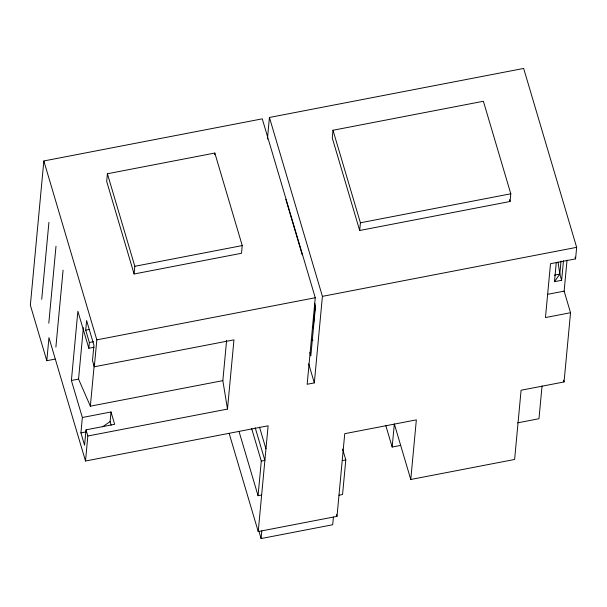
<?xml version="1.0" encoding="UTF-8"?>
<svg xmlns="http://www.w3.org/2000/svg" width="607" height="607" viewBox="0 0 607 607"><rect width="100%" height="100%" fill="white"/><g stroke="black" fill="none" stroke-linecap="round" stroke-linejoin="round"><path stroke-width="0.91" d="M567.044 260.107L564.138 291.132L570.534 312.719L545.465 317.552L550.503 263.711L575.573 258.878L576.65 247.337L523.659 68.439L269.425 117.462L322.416 296.36L314.327 382.896L307.165 384.277L315.261 297.741L262.262 118.843L43.841 160.961L30.35 305.184L46.8 360.702L55.161 359.094M41.724 299.289L48.917 222.374M48.803 323.197L55.996 246.275M46.8 360.702L48.955 337.629L85.504 461.009L268.119 425.795L258.225 531.557L336.999 516.367L344.738 433.679L416.349 419.869L410.772 479.484L514.615 459.461L521.087 390.233L564.055 381.947L570.534 312.719M55.882 347.098L63.075 270.183M82.355 417.502L111.005 411.978L114.655 424.316L86.012 429.839L84.57 445.227L80.921 432.89L82.355 417.502L71.391 380.49L77.871 311.262L88.834 348.274L94.206 347.242M226.608 340.406L222.845 380.635L90.36 406.174L78.553 379.109L83.371 327.659M88.834 348.274L89.373 342.507L85.716 330.17L86.619 320.557L93.926 345.231L92.492 360.611L94.313 366.78L233.961 339.852L227.488 409.08L87.84 436.008L85.504 461.009M107.409 173.754L106.688 181.447L134.101 273.985L241.518 253.271L242.239 245.577L214.832 153.04L107.409 173.754L134.822 266.291L134.101 273.985M90.36 406.174L94.297 364.079M94.313 366.78L96.832 339.859L43.841 160.961M111.149 425.12L110.102 421.592L111.005 411.978M214.673 154.755L214.832 153.04M267.406 139.094L269.425 117.462M261.64 495.024L258.058 495.714L261.298 461.1L251.639 428.489M333.418 517.058L332.697 524.752L261.086 538.561L261.807 530.867M313.614 327.871L313.356 326.103L315.299 305.351M332.993 130.255L332.272 137.948L359.685 230.485L510.077 201.486L510.791 193.792L483.384 101.263L332.993 130.255L360.406 222.792L359.685 230.485M342.576 449.043L345.8 459.909L342.56 494.523L338.979 495.213M400.529 445.424L392.168 447.04L394.33 423.967L410.772 479.484M542.043 385.969L538.978 418.731L517.589 422.851M563.471 260.707L561.634 280.282L554.472 281.663L556.278 262.436M561.634 280.282L559.806 274.114L561.027 261.063M312.286 327.613L313.356 326.103M554.472 281.663L559.806 274.114L558.068 262.178M102.583 426.82L110.102 421.592M134.822 266.291L242.239 245.577M360.406 222.792L510.791 193.792M85.716 330.17L89.297 329.48M96.832 339.859L315.261 297.741M322.416 296.36L576.65 247.337M89.373 342.507L93.569 341.695M554.441 275.153L559.806 274.114M71.391 380.49L78.553 379.109M547.431 294.349L564.138 291.132M80.921 432.89L86.293 431.85M261.298 461.1L264.88 460.409L255.221 427.798M342.219 460.599L345.8 459.909M311.308 339.586L313.007 340.201M575.041 257.08L575.573 258.878M563.524 380.157L564.055 381.947M509.539 199.673L510.077 201.486M385.771 425.446L392.168 447.04M285.814 199.346L302.256 254.864M314.707 303.219L315.511 305.936L310.837 355.937L309.836 352.561M308.675 363.828L314.327 382.896M336.46 514.554L336.999 516.367M259.508 427.1L265.957 448.869M239.006 431.387L258.058 495.714M258.939 531.315L261.086 538.561M229.173 433.481L258.225 531.557M86.012 429.839L87.84 436.008M222.845 380.635L227.488 409.08"/></g></svg>
